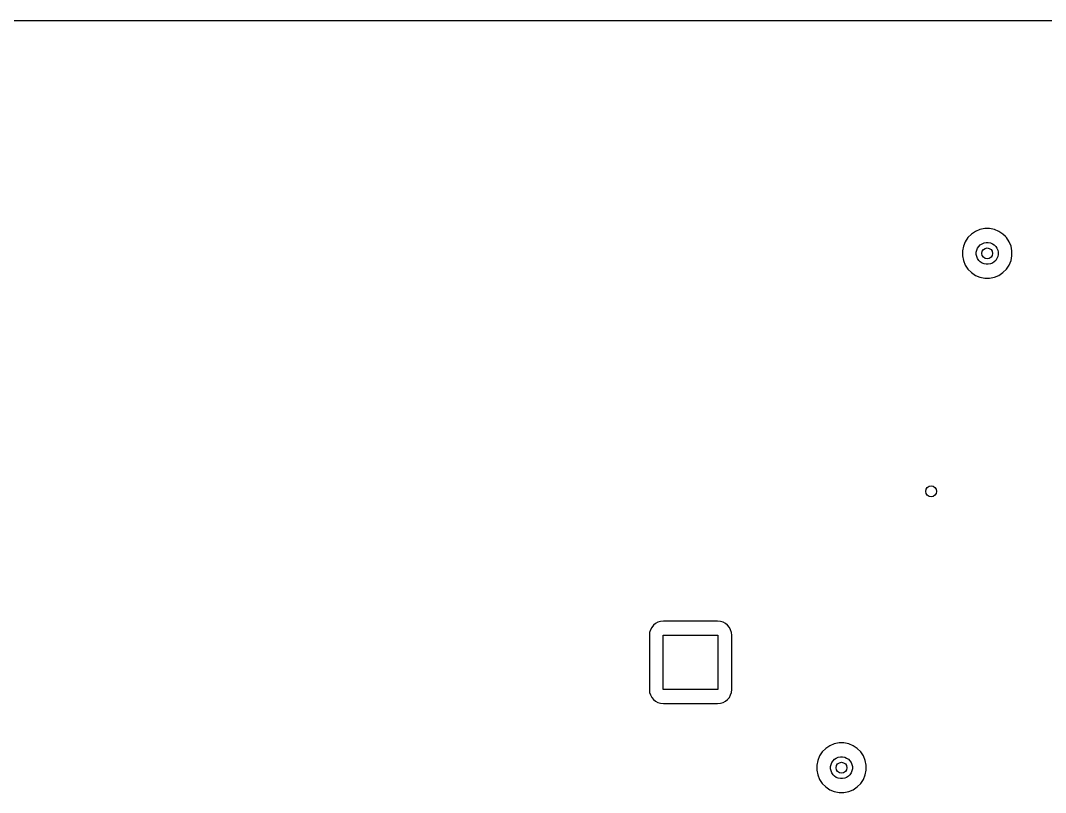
# Model space of a CAD drawing. Extents: x 1.79 to 9.66, y -5.89 to -1.5.
# Drawn here: x 4.225 to 5.706, y -2.613 to -1.499 of the extents above; entities that cross this region are included whole.
import ezdxf

# ---------------------------------------------------------------- set-up
doc = ezdxf.new("R2010")
doc.units = 0
doc.header["$MEASUREMENT"] = 0
doc.layers.add('BLACK', color=7, linetype='CONTINUOUS')

msp = doc.modelspace()

# ---------------------------------------------------------------- linework, layer by layer
at = {"layer": 'BLACK', "linetype": 'CONTINUOUS'}
for p, q in [((2.27921, -1.4986), (9.16855, -1.4986)), ((5.60457, -1.80312), (5.59871, -1.80703)), ((5.61107, -1.80043), (5.60457, -1.80312)), ((5.61798, -1.79905), (5.61107, -1.80043)), ((5.62502, -1.79905), (5.61798, -1.79905)), ((5.63193, -1.80043), (5.62502, -1.79905)), ((5.63843, -1.80312), (5.63193, -1.80043)), ((5.64429, -1.80703), (5.63843, -1.80312)), ((5.58982, -1.81787), (5.58713, -1.82437)), ((5.59373, -1.81201), (5.58982, -1.81787)), ((5.59871, -1.80703), (5.59373, -1.81201)), ((5.61146, -1.82257), (5.61404, -1.82084)), ((5.61404, -1.82084), (5.61691, -1.81966)), ((5.61691, -1.81966), (5.61995, -1.81905)), ((5.61995, -1.81905), (5.62305, -1.81905)), ((5.62305, -1.81905), (5.62609, -1.81966)), ((5.62609, -1.81966), (5.62896, -1.82084)), ((5.62896, -1.82084), (5.63154, -1.82257)), ((5.6478, -1.81054), (5.64429, -1.80703)), ((5.6478, -1.81055), (5.6478, -1.81054)), ((5.64927, -1.81201), (5.6478, -1.81055)), ((5.65318, -1.81787), (5.64927, -1.81201)), ((5.65587, -1.82437), (5.65318, -1.81787)), ((5.58713, -1.82437), (5.58575, -1.83128)), ((5.58575, -1.83128), (5.58575, -1.83832)), ((5.60575, -1.83325), (5.60636, -1.83021)), ((5.60575, -1.83635), (5.60575, -1.83325)), ((5.60636, -1.83021), (5.60754, -1.82734)), ((5.60754, -1.82734), (5.60927, -1.82476)), ((5.60927, -1.82476), (5.61146, -1.82257)), ((5.63154, -1.82257), (5.63373, -1.82476)), ((5.63373, -1.82476), (5.63546, -1.82734)), ((5.63546, -1.82734), (5.63664, -1.83021)), ((5.63664, -1.83021), (5.63725, -1.83325)), ((5.63725, -1.83325), (5.63725, -1.83635)), ((5.65725, -1.83128), (5.65587, -1.82437)), ((5.65725, -1.83832), (5.65725, -1.83128)), ((5.58575, -1.83832), (5.58713, -1.84523)), ((5.58713, -1.84523), (5.58982, -1.85173)), ((5.60636, -1.83939), (5.60575, -1.83635)), ((5.60754, -1.84226), (5.60636, -1.83939)), ((5.60927, -1.84484), (5.60754, -1.84226)), ((5.61146, -1.84703), (5.60927, -1.84484)), ((5.61404, -1.84876), (5.61146, -1.84703)), ((5.61691, -1.84994), (5.61404, -1.84876)), ((5.61995, -1.85055), (5.61691, -1.84994)), ((5.62305, -1.85055), (5.61995, -1.85055)), ((5.62609, -1.84994), (5.62305, -1.85055)), ((5.62896, -1.84876), (5.62609, -1.84994)), ((5.63154, -1.84703), (5.62896, -1.84876)), ((5.63373, -1.84484), (5.63154, -1.84703)), ((5.63546, -1.84226), (5.63373, -1.84484)), ((5.63664, -1.83939), (5.63546, -1.84226)), ((5.63725, -1.83635), (5.63664, -1.83939)), ((5.65318, -1.85173), (5.65587, -1.84523)), ((5.65587, -1.84523), (5.65725, -1.83832)), ((5.58982, -1.85173), (5.59373, -1.85759)), ((5.59373, -1.85759), (5.59871, -1.86257)), ((5.59871, -1.86257), (5.60457, -1.86648)), ((5.63843, -1.86648), (5.64429, -1.86257)), ((5.64429, -1.86257), (5.64927, -1.85759)), ((5.64927, -1.85759), (5.65318, -1.85173)), ((5.60457, -1.86648), (5.61107, -1.86917)), ((5.61107, -1.86917), (5.61798, -1.87055)), ((5.61798, -1.87055), (5.62502, -1.87055)), ((5.62502, -1.87055), (5.63193, -1.86917)), ((5.63193, -1.86917), (5.63843, -1.86648)), ((5.14238, -2.36912), (5.13933, -2.37162)), ((5.14585, -2.36726), (5.14238, -2.36912)), ((5.14962, -2.36612), (5.14585, -2.36726)), ((5.15379, -2.36571), (5.14962, -2.36612)), ((5.23204, -2.36571), (5.15379, -2.36571)), ((5.2362, -2.36612), (5.23204, -2.36571)), ((5.23997, -2.36726), (5.2362, -2.36612)), ((5.24345, -2.36912), (5.23997, -2.36726)), ((5.24649, -2.37162), (5.24345, -2.36912)), ((5.13383, -2.38191), (5.13342, -2.38607)), ((5.13498, -2.37814), (5.13383, -2.38191)), ((5.13683, -2.37466), (5.13498, -2.37814)), ((5.13933, -2.37162), (5.13683, -2.37466)), ((5.24899, -2.37466), (5.24649, -2.37162)), ((5.25085, -2.37814), (5.24899, -2.37466)), ((5.25199, -2.38191), (5.25085, -2.37814)), ((5.2524, -2.38607), (5.25199, -2.38191)), ((5.13342, -2.38607), (5.13342, -2.46432)), ((5.15354, -2.46457), (5.15354, -2.38583)), ((5.15354, -2.38583), (5.23228, -2.38583)), ((5.23228, -2.38583), (5.23228, -2.46457)), ((5.2524, -2.46432), (5.2524, -2.38607)), ((5.13342, -2.46432), (5.13383, -2.46849)), ((5.13383, -2.46849), (5.13498, -2.47226)), ((5.13498, -2.47226), (5.13683, -2.47573)), ((5.23228, -2.46457), (5.15354, -2.46457)), ((5.24899, -2.47573), (5.25085, -2.47226)), ((5.25085, -2.47226), (5.25199, -2.46849)), ((5.25199, -2.46849), (5.2524, -2.46432)), ((5.13683, -2.47573), (5.13933, -2.47878)), ((5.13933, -2.47878), (5.14238, -2.48128)), ((5.14238, -2.48128), (5.14585, -2.48313)), ((5.14585, -2.48313), (5.14962, -2.48428)), ((5.14962, -2.48428), (5.15379, -2.48469)), ((5.15379, -2.48469), (5.23204, -2.48469)), ((5.23204, -2.48469), (5.2362, -2.48428)), ((5.2362, -2.48428), (5.23997, -2.48313)), ((5.23997, -2.48313), (5.24345, -2.48128)), ((5.24345, -2.48128), (5.24649, -2.47878)), ((5.24649, -2.47878), (5.24899, -2.47573)), ((5.39407, -2.54562), (5.38821, -2.54953)), ((5.40057, -2.54293), (5.39407, -2.54562)), ((5.40748, -2.54155), (5.40057, -2.54293)), ((5.41452, -2.54155), (5.40748, -2.54155)), ((5.42143, -2.54293), (5.41452, -2.54155)), ((5.42793, -2.54562), (5.42143, -2.54293)), ((5.43379, -2.54953), (5.42793, -2.54562)), ((5.37932, -2.56037), (5.37663, -2.56687)), ((5.38323, -2.55451), (5.37932, -2.56037)), ((5.38821, -2.54953), (5.38323, -2.55451)), ((5.40641, -2.56216), (5.40945, -2.56155)), ((5.40945, -2.56155), (5.41255, -2.56155)), ((5.41255, -2.56155), (5.41559, -2.56216)), ((5.43877, -2.55451), (5.43379, -2.54953)), ((5.44268, -2.56037), (5.43877, -2.55451)), ((5.44537, -2.56687), (5.44268, -2.56037)), ((5.37663, -2.56687), (5.37525, -2.57378)), ((5.37525, -2.57378), (5.37525, -2.58082)), ((5.39525, -2.57575), (5.39586, -2.57271)), ((5.39525, -2.57885), (5.39525, -2.57575)), ((5.39586, -2.57271), (5.39704, -2.56984)), ((5.39704, -2.56984), (5.39877, -2.56726)), ((5.39877, -2.56726), (5.40096, -2.56507)), ((5.40096, -2.56507), (5.40354, -2.56334)), ((5.40354, -2.56334), (5.40641, -2.56216)), ((5.41559, -2.56216), (5.41846, -2.56334)), ((5.41846, -2.56334), (5.42104, -2.56507)), ((5.42104, -2.56507), (5.42323, -2.56726)), ((5.42323, -2.56726), (5.42496, -2.56984)), ((5.42496, -2.56984), (5.42614, -2.57271)), ((5.42614, -2.57271), (5.42675, -2.57575)), ((5.42675, -2.57575), (5.42675, -2.57885)), ((5.44675, -2.57378), (5.44537, -2.56687)), ((5.44675, -2.58082), (5.44675, -2.57378)), ((5.37525, -2.58082), (5.37663, -2.58773)), ((5.37663, -2.58773), (5.37932, -2.59423)), ((5.39586, -2.58189), (5.39525, -2.57885)), ((5.39704, -2.58476), (5.39586, -2.58189)), ((5.39877, -2.58734), (5.39704, -2.58476)), ((5.40096, -2.58953), (5.39877, -2.58734)), ((5.40354, -2.59126), (5.40096, -2.58953)), ((5.40641, -2.59244), (5.40354, -2.59126)), ((5.41846, -2.59126), (5.41559, -2.59244)), ((5.42104, -2.58953), (5.41846, -2.59126)), ((5.42323, -2.58734), (5.42104, -2.58953)), ((5.42496, -2.58476), (5.42323, -2.58734)), ((5.42614, -2.58189), (5.42496, -2.58476)), ((5.42675, -2.57885), (5.42614, -2.58189)), ((5.44268, -2.59423), (5.44537, -2.58773)), ((5.44537, -2.58773), (5.44675, -2.58082)), ((5.37932, -2.59423), (5.38323, -2.60009)), ((5.38323, -2.60009), (5.38821, -2.60507)), ((5.38821, -2.60507), (5.39407, -2.60898)), ((5.40945, -2.59305), (5.40641, -2.59244)), ((5.41255, -2.59305), (5.40945, -2.59305)), ((5.41559, -2.59244), (5.41255, -2.59305)), ((5.42793, -2.60898), (5.43379, -2.60507)), ((5.43379, -2.60507), (5.43877, -2.60009)), ((5.43877, -2.60009), (5.44268, -2.59423)), ((5.39407, -2.60898), (5.40057, -2.61167)), ((5.40057, -2.61167), (5.40748, -2.61305)), ((5.40748, -2.61305), (5.41452, -2.61305)), ((5.41452, -2.61305), (5.42143, -2.61167)), ((5.42143, -2.61167), (5.42793, -2.60898))]:
    msp.add_line(p, q, dxfattribs=at)
at = {"layer": 'BLACK'}
for centre in [(5.6215, -1.8348), (5.5405, -2.1783), (5.411, -2.5773)]:
    msp.add_circle(centre, 0.00787, dxfattribs=at)

doc.saveas('drawing.dxf')
